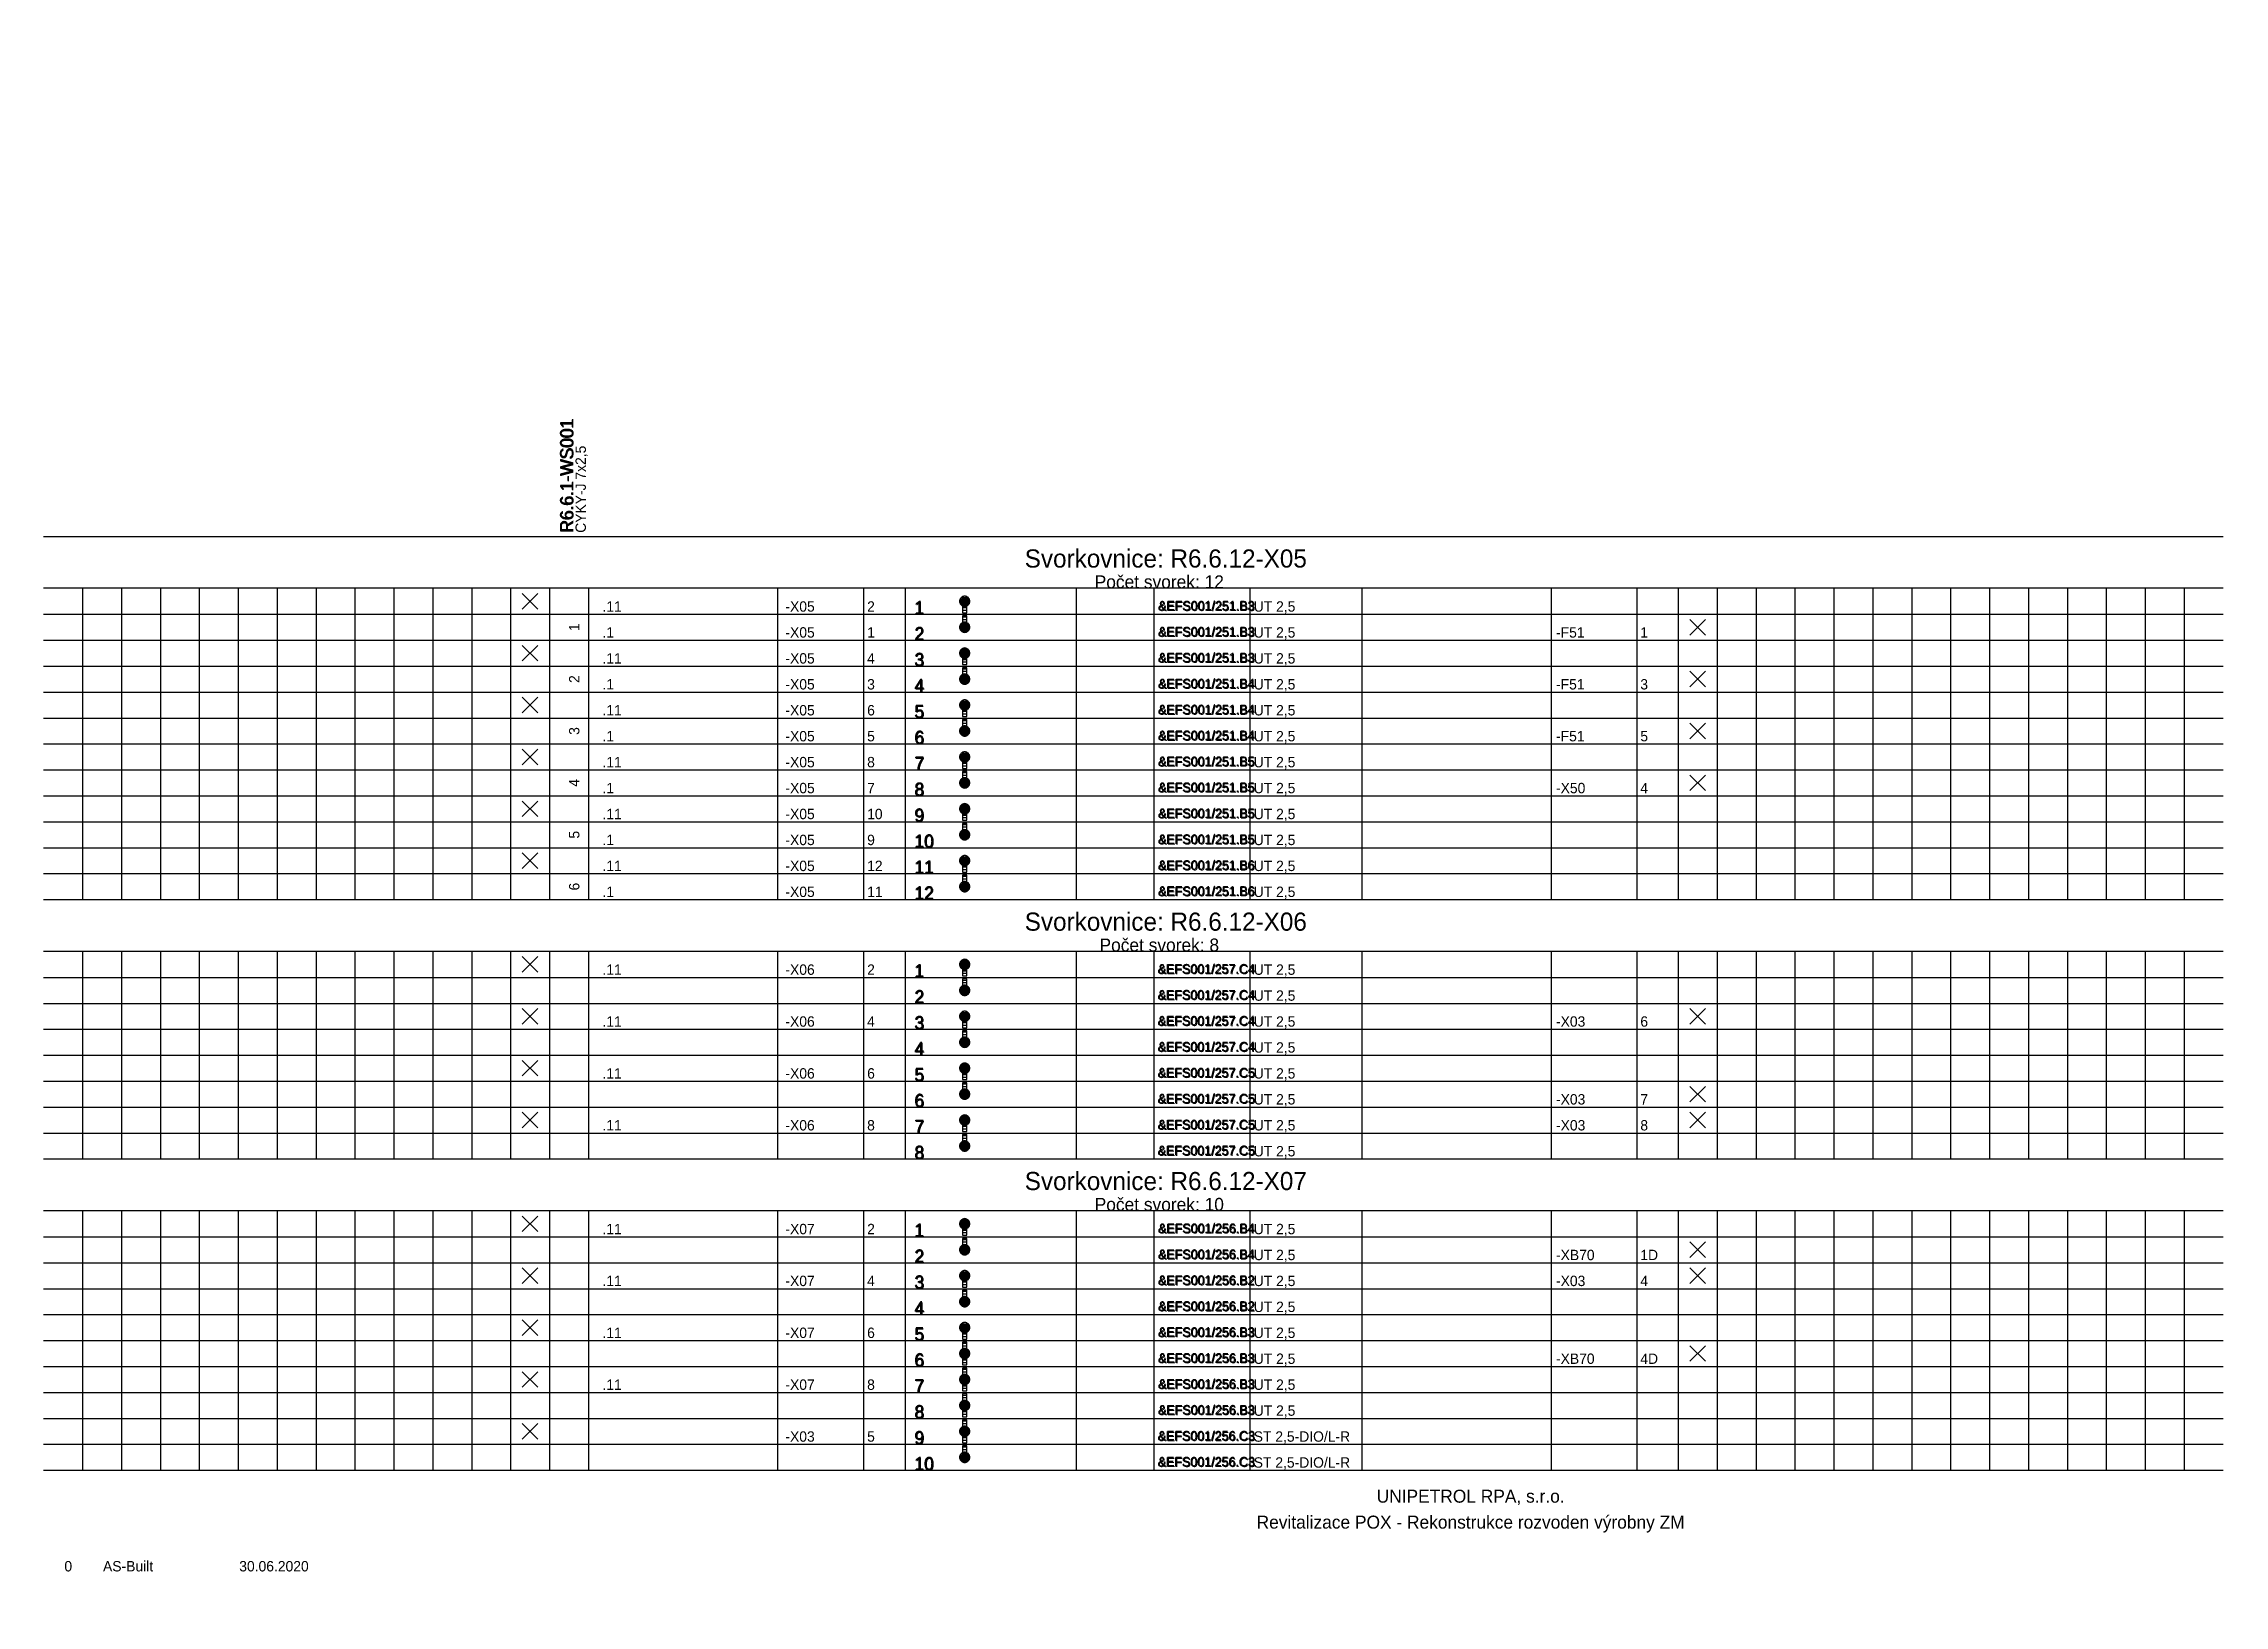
# Model space of a CAD drawing. Extents: x 0 to 420, y -1 to 300.
import ezdxf
from ezdxf.enums import TextEntityAlignment as Align

# ---------------------------------------------------------------- set-up
doc = ezdxf.new("R2010")
doc.units = 0
doc.header["$MEASUREMENT"] = 0
doc.linetypes.add('LTY1', pattern=[0])
for name, color, linetype in [('PEN1', 7, 'LTY1'), ('PEN2', 7, 'LTY1'), ('PEN4', 7, 'LTY1'), ('PEN5', 7, 'LTY1'), ('SYMBOL', 7, 'LTY1')]:
    doc.layers.add(name, color=color, linetype=linetype)
doc.styles.add('NORMSCHRIFT', font='normwin')

# ---------------------------------------------------------------- blocks, each defined once
blk = doc.blocks.new('_SS-BLOK-S')
at = {"layer": 'PEN5', "linetype": 'LTY1'}
for p, q in [((0, -5), (420, -5)), ((420, -15), (0, -15))]:
    blk.add_line(p, q, dxfattribs=at)
at = {"layer": 'PEN1', "style": 'NORMSCHRIFT', "flags": 8}
for tag in ['CODE_1', 'CODE_2', 'CODE_3', 'CODE_4']:
    blk.add_attdef(tag, text='', height=3.5, dxfattribs=at).set_placement((216.25, -11), align=Align.CENTER)
at = {"layer": 'PEN2', "style": 'NORMSCHRIFT', "flags": 8}
blk.add_attdef('CODE_307', text='', height=2.5, dxfattribs=at).set_placement((215, -15), align=Align.CENTER)
at = {"layer": 'PEN4', "style": 'NORMSCHRIFT', "flags": 9}
for tag in ['CODE_558', 'CODE_91']:
    blk.add_attdef(tag, (0, 0), '', height=3.5, dxfattribs=at)
blk = doc.blocks.new('_SS-VETA-S')
at = {"layer": 'PEN1', "linetype": 'LTY1'}
for p, q in [((7.5, 5), (7.5, 0)), ((15, 5), (15, 0)), ((22.5, 5), (22.5, 0)), ((30, 5), (30, 0)), ((37.5, 5), (37.5, 0)), ((45, 5), (45, 0)), ((52.5, 5), (52.5, 0)), ((60, 5), (60, 0)), ((67.5, 5), (67.5, 0)), ((75, 5), (75, 0)), ((82.5, 5), (82.5, 0)), ((90, 5), (90, 0)), ((97.5, 5), (97.5, 0)), ((141.5, 0), (141.5, 5)), ((158, 5), (158, 0)), ((199, 5), (199, 0)), ((214, 0), (214, 5)), ((232.5, 0), (232.5, 5)), ((290.5, 5), (290.5, 0)), ((307, 5), (307, 0)), ((322.5, 5), (322.5, 0)), ((330, 5), (330, 0)), ((337.5, 5), (337.5, 0)), ((345, 5), (345, 0)), ((352.5, 5), (352.5, 0)), ((360, 5), (360, 0)), ((367.5, 5), (367.5, 0)), ((375, 5), (375, 0)), ((382.5, 5), (382.5, 0)), ((390, 5), (390, 0)), ((390, 5), (390, 0)), ((397.5, 5), (397.5, 0)), ((405, 5), (405, 0)), ((412.5, 5), (412.5, 0)), ((0, 0), (420, 0))]:
    blk.add_line(p, q, dxfattribs=at)
at = {"layer": 'PEN5', "linetype": 'LTY1'}
for p, q in [((105, 5), (105, 0)), ((166, 5), (166, 0)), ((254, 5), (254, 0)), ((315, 5), (315, 0))]:
    blk.add_line(p, q, dxfattribs=at)
at = {"layer": 'PEN2', "style": 'NORMSCHRIFT', "flags": 8}
blk.add_attdef('CODE_21', (167.95, -0.1), '', height=2.5, dxfattribs=at)
at = {"layer": 'PEN4', "style": 'NORMSCHRIFT'}
for tag, p, height, flags in [('CODE_63', (0, 0), 3.5, 9), ('CODE_91', (0, 0), 3.5, 9), ('CODE_781', (0, 0), 3.5, 9), ('CODE_782', (0, 0), 3.5, 9), ('CODE_10003', (107.7, 0.5), 2, 8), ('CODE_10001', (107.7, 0.5), 2, 8), ('CODE_10002', (107.7, 0.5), 2, 8), ('CODE_10004', (142.95, 0.5), 2, 8), ('CODE_10021', (158.7, 0.5), 2, 8), ('CODE_41', (233.2, 0.5), 2, 8), ('CODE_11003', (255.95, 0.5), 2, 8), ('CODE_11001', (255.95, 0.5), 2, 8), ('CODE_11002', (255.95, 0.5), 2, 8), ('CODE_11004', (291.45, 0.5), 2, 8), ('CODE_11021', (307.7, 0.5), 2, 8)]:
    blk.add_attdef(tag, p, '', height=height, dxfattribs=dict(at, flags=flags))
at = {"layer": 'PEN4', "style": 'NORMSCHRIFT', "flags": 8}
blk.add_attdef('CODE_45', text='', height=2, dxfattribs=at).set_placement((198.1, 0.4), align=Align.RIGHT)
blk.add_attdef('CODE_10', text='', height=1.8, dxfattribs=at).set_placement((224.2, 0.6), align=Align.CENTER)
blk = doc.blocks.new('_SS-MUST3-S')
at = {"layer": 'PEN1', "linetype": 'LTY1'}
for p, q in [((-0.975, 0.075), (-1, 0)), ((-1, 0), (-0.975, -0.075)), ((-1, 0), (1, 0)), ((-0.95, 0.25), (-0.975, 0.15)), ((-0.975, 0.15), (-0.975, 0.075)), ((-0.925, 0.325), (-0.95, 0.25)), ((-0.95, 0.25), (0.95, 0.25)), ((-0.9, 0.4), (-0.925, 0.325)), ((-0.85, 0.5), (-0.9, 0.4)), ((-0.8, 0.55), (-0.85, 0.5)), ((-0.85, 0.5), (0.85, 0.5)), ((-0.75, 0.625), (-0.8, 0.55)), ((-0.7, 0.7), (-0.75, 0.625)), ((-0.625, 0.75), (-0.7, 0.7)), ((-0.55, 0.8), (-0.625, 0.75)), ((-0.625, 0.75), (0.625, 0.75)), ((-0.5, 0.85), (-0.55, 0.8)), ((-0.4, 0.9), (-0.5, 0.85)), ((-0.325, 0.925), (-0.4, 0.9)), ((-0.4, 0), (-0.4, -2.2)), ((0.4, 0), (-0.4, 0)), ((-0.25, 0.95), (-0.325, 0.925)), ((-0.15, 0.975), (-0.25, 0.95)), ((-0.075, 0.975), (-0.15, 0.975)), ((0, 1), (-0.075, 0.975)), ((0.075, 0.975), (0, 1)), ((0.15, 0.975), (0.075, 0.975)), ((0.25, 0.95), (0.15, 0.975)), ((0.325, 0.925), (0.25, 0.95)), ((0.4, 0.9), (0.325, 0.925)), ((0.5, 0.85), (0.4, 0.9)), ((0.4, -2.2), (0.4, 0)), ((0.55, 0.8), (0.5, 0.85)), ((0.625, 0.75), (0.55, 0.8)), ((0.7, 0.7), (0.625, 0.75)), ((0.75, 0.625), (0.7, 0.7)), ((0.8, 0.55), (0.75, 0.625)), ((0.85, 0.5), (0.8, 0.55)), ((0.9, 0.4), (0.85, 0.5)), ((0.925, 0.325), (0.9, 0.4)), ((0.95, 0.25), (0.925, 0.325)), ((0.975, 0.15), (0.95, 0.25)), ((0.975, 0.075), (0.975, 0.15)), ((1, 0), (0.975, 0.075)), ((0.975, -0.075), (1, 0)), ((-0.975, -0.075), (-0.975, -0.15)), ((-0.975, -0.15), (-0.95, -0.25)), ((-0.95, -0.25), (-0.925, -0.325)), ((-0.95, -0.25), (0.95, -0.25)), ((-0.925, -0.325), (-0.9, -0.4)), ((-0.9, -0.4), (-0.85, -0.5)), ((-0.85, -0.5), (-0.8, -0.55)), ((-0.85, -0.5), (0.85, -0.5)), ((-0.8, -0.55), (-0.75, -0.625)), ((-0.75, -0.625), (-0.7, -0.7)), ((-0.7, -0.7), (-0.625, -0.75)), ((-0.625, -0.75), (-0.55, -0.8)), ((-0.625, -0.75), (0.625, -0.75)), ((-0.55, -0.8), (-0.5, -0.85)), ((-0.5, -0.85), (-0.4, -0.9)), ((-0.4, -0.2), (0.4, -0.2)), ((-0.4, -0.7), (0.4, -0.7)), ((-0.4, -0.9), (-0.325, -0.925)), ((-0.4, -1.2), (0.4, -1.2)), ((-0.4, -1.7), (0.4, -1.7)), ((-0.4, -2.2), (0.4, -2.2)), ((-0.4, -2.2), (0.4, -2.2)), ((-0.325, -0.925), (-0.25, -0.95)), ((-0.25, -0.95), (-0.15, -0.975)), ((-0.15, -0.975), (-0.075, -0.975)), ((-0.075, -0.975), (0, -1)), ((0, -1), (0.075, -0.975)), ((0.075, -0.975), (0.15, -0.975)), ((0.15, -0.975), (0.25, -0.95)), ((0.25, -0.95), (0.325, -0.925)), ((0.325, -0.925), (0.4, -0.9)), ((0.4, -0.9), (0.5, -0.85)), ((0.5, -0.85), (0.55, -0.8)), ((0.55, -0.8), (0.625, -0.75)), ((0.625, -0.75), (0.7, -0.7)), ((0.7, -0.7), (0.75, -0.625)), ((0.75, -0.625), (0.8, -0.55)), ((0.8, -0.55), (0.85, -0.5)), ((0.85, -0.5), (0.9, -0.4)), ((0.9, -0.4), (0.925, -0.325)), ((0.925, -0.325), (0.95, -0.25)), ((0.95, -0.25), (0.975, -0.15)), ((0.975, -0.15), (0.975, -0.075))]:
    blk.add_line(p, q, dxfattribs=at)
blk = doc.blocks.new('_SS-MUST1-S')
at = {"layer": 'PEN1', "linetype": 'LTY1'}
for p, q in [((-0.975, 0.075), (-1, 0)), ((-1, 0), (-0.975, -0.075)), ((-1, 0), (1, 0)), ((-0.95, 0.25), (-0.975, 0.15)), ((-0.975, 0.15), (-0.975, 0.075)), ((-0.925, 0.325), (-0.95, 0.25)), ((-0.95, 0.25), (0.95, 0.25)), ((-0.9, 0.4), (-0.925, 0.325)), ((-0.85, 0.5), (-0.9, 0.4)), ((-0.8, 0.55), (-0.85, 0.5)), ((-0.85, 0.5), (0.85, 0.5)), ((-0.75, 0.625), (-0.8, 0.55)), ((-0.7, 0.7), (-0.75, 0.625)), ((-0.625, 0.75), (-0.7, 0.7)), ((-0.55, 0.8), (-0.625, 0.75)), ((-0.625, 0.75), (0.625, 0.75)), ((-0.5, 0.85), (-0.55, 0.8)), ((-0.4, 0.9), (-0.5, 0.85)), ((-0.4, 2.2), (-0.4, 0)), ((0.4, 2.2), (-0.4, 2.2)), ((-0.4, 2), (0.4, 2)), ((-0.4, 1.5), (0.4, 1.5)), ((-0.4, 1), (0.4, 1)), ((-0.325, 0.925), (-0.4, 0.9)), ((-0.4, 0.5), (0.4, 0.5)), ((-0.4, 0), (0.4, 0)), ((-0.4, 0), (0.4, 0)), ((-0.25, 0.95), (-0.325, 0.925)), ((-0.15, 0.975), (-0.25, 0.95)), ((-0.075, 0.975), (-0.15, 0.975)), ((0, 1), (-0.075, 0.975)), ((0.075, 0.975), (0, 1)), ((0.15, 0.975), (0.075, 0.975)), ((0.25, 0.95), (0.15, 0.975)), ((0.325, 0.925), (0.25, 0.95)), ((0.4, 0.9), (0.325, 0.925)), ((0.4, 0), (0.4, 2.2)), ((0.5, 0.85), (0.4, 0.9)), ((0.55, 0.8), (0.5, 0.85)), ((0.625, 0.75), (0.55, 0.8)), ((0.7, 0.7), (0.625, 0.75)), ((0.75, 0.625), (0.7, 0.7)), ((0.8, 0.55), (0.75, 0.625)), ((0.85, 0.5), (0.8, 0.55)), ((0.9, 0.4), (0.85, 0.5)), ((0.925, 0.325), (0.9, 0.4)), ((0.95, 0.25), (0.925, 0.325)), ((0.975, 0.15), (0.95, 0.25)), ((0.975, 0.075), (0.975, 0.15)), ((1, 0), (0.975, 0.075)), ((0.975, -0.075), (1, 0)), ((-0.975, -0.075), (-0.975, -0.15)), ((-0.975, -0.15), (-0.95, -0.25)), ((-0.95, -0.25), (-0.925, -0.325)), ((-0.95, -0.25), (0.95, -0.25)), ((-0.925, -0.325), (-0.9, -0.4)), ((-0.9, -0.4), (-0.85, -0.5)), ((-0.85, -0.5), (-0.8, -0.55)), ((-0.85, -0.5), (0.85, -0.5)), ((-0.8, -0.55), (-0.75, -0.625)), ((-0.75, -0.625), (-0.7, -0.7)), ((-0.7, -0.7), (-0.625, -0.75)), ((-0.625, -0.75), (-0.55, -0.8)), ((-0.625, -0.75), (0.625, -0.75)), ((-0.55, -0.8), (-0.5, -0.85)), ((-0.5, -0.85), (-0.4, -0.9)), ((-0.4, -0.9), (-0.325, -0.925)), ((-0.325, -0.925), (-0.25, -0.95)), ((-0.25, -0.95), (-0.15, -0.975)), ((-0.15, -0.975), (-0.075, -0.975)), ((-0.075, -0.975), (0, -1)), ((0, -1), (0.075, -0.975)), ((0.075, -0.975), (0.15, -0.975)), ((0.15, -0.975), (0.25, -0.95)), ((0.25, -0.95), (0.325, -0.925)), ((0.325, -0.925), (0.4, -0.9)), ((0.4, -0.9), (0.5, -0.85)), ((0.5, -0.85), (0.55, -0.8)), ((0.55, -0.8), (0.625, -0.75)), ((0.625, -0.75), (0.7, -0.7)), ((0.7, -0.7), (0.75, -0.625)), ((0.75, -0.625), (0.8, -0.55)), ((0.8, -0.55), (0.85, -0.5)), ((0.85, -0.5), (0.9, -0.4)), ((0.9, -0.4), (0.925, -0.325)), ((0.925, -0.325), (0.95, -0.25)), ((0.95, -0.25), (0.975, -0.15)), ((0.975, -0.15), (0.975, -0.075))]:
    blk.add_line(p, q, dxfattribs=at)
blk = doc.blocks.new('_SS-NEOZN-S')
at = {"layer": 'PEN2', "linetype": 'LTY1'}
for p, q in [((-4, 1), (-1, 4)), ((-4, 4), (-1, 1))]:
    blk.add_line(p, q, dxfattribs=at)
blk = doc.blocks.new('_SS-OZN-S')
at = {"layer": 'PEN4', "style": 'NORMSCHRIFT', "flags": 8}
blk.add_attdef('CODE_362', text='', height=2, rotation=90, dxfattribs=at).set_placement((-0.5, 2.5), align=Align.CENTER)
blk = doc.blocks.new('_SS-KAB-S')
at = {"layer": 'PEN2', "style": 'NORMSCHRIFT', "flags": 8}
blk.add_attdef('CODE_365', (-2.9, -9.35), '', height=2.5, rotation=90, dxfattribs=at)
at = {"layer": 'PEN4', "style": 'NORMSCHRIFT', "flags": 8}
blk.add_attdef('CODE_1003', (-0.5, -9.3), '', height=2, rotation=90, dxfattribs=at)
at = {"layer": 'PEN4', "style": 'NORMSCHRIFT', "flags": 9}
for tag in ['CODE_367', 'CODE_372', 'CODE_373']:
    blk.add_attdef(tag, (0, 0), '', height=3.5, dxfattribs=at)
blk = doc.blocks.new('_9-REV')
at = {"layer": 'PEN4', "style": 'NORMSCHRIFT', "flags": 8}
blk.add_attdef('CODE_12778', text='', height=2, dxfattribs=at).set_placement((-0.25, 0.5), align=Align.CENTER)
at = {"layer": 'PEN4', "style": 'NORMSCHRIFT'}
for tag, p, height, flags in [('CODE_5902', (0, 0), 3.5, 9), ('CODE_12783', (6.45, 0.5), 2, 8), ('CODE_12782', (32.7, 0.5), 2, 8)]:
    blk.add_attdef(tag, p, '', height=height, dxfattribs=dict(at, flags=flags))

msp = doc.modelspace()

# ---------------------------------------------------------------- block references
at = {"layer": 'SYMBOL'}
for name, p, values in [('_SS-KAB-S', (105, 215), {'CODE_365': 'R6.6.1-WS001', 'CODE_1003': 'CYKY-J 7x2,5'}), ('_SS-VETA-S', (0, 190), {'CODE_21': '1', 'CODE_10': '&EFS001/251.B3', 'CODE_10004': '-X05', 'CODE_10021': '2', 'CODE_41': 'UT 2,5'}), ('_SS-VETA-S', (0, 185), {'CODE_21': '2', 'CODE_10': '&EFS001/251.B3', 'CODE_10004': '-X05', 'CODE_10021': '1', 'CODE_11004': '-F51', 'CODE_11021': '1', 'CODE_41': 'UT 2,5'}), ('_SS-VETA-S', (0, 180), {'CODE_21': '3', 'CODE_10': '&EFS001/251.B3', 'CODE_10004': '-X05', 'CODE_10021': '4', 'CODE_41': 'UT 2,5'}), ('_SS-OZN-S', (103.75, 185), {'CODE_362': '1'}), ('_SS-VETA-S', (0, 175), {'CODE_21': '4', 'CODE_10': '&EFS001/251.B4', 'CODE_10004': '-X05', 'CODE_10021': '3', 'CODE_11004': '-F51', 'CODE_11021': '3', 'CODE_41': 'UT 2,5'}), ('_SS-OZN-S', (103.75, 175), {'CODE_362': '2'}), ('_SS-VETA-S', (0, 170), {'CODE_21': '5', 'CODE_10': '&EFS001/251.B4', 'CODE_10004': '-X05', 'CODE_10021': '6', 'CODE_41': 'UT 2,5'}), ('_SS-VETA-S', (0, 165), {'CODE_21': '6', 'CODE_10': '&EFS001/251.B4', 'CODE_10004': '-X05', 'CODE_10021': '5', 'CODE_11004': '-F51', 'CODE_11021': '5', 'CODE_41': 'UT 2,5'}), ('_SS-OZN-S', (103.75, 165), {'CODE_362': '3'}), ('_SS-VETA-S', (0, 160), {'CODE_21': '7', 'CODE_10': '&EFS001/251.B5', 'CODE_10004': '-X05', 'CODE_10021': '8', 'CODE_41': 'UT 2,5'}), ('_SS-VETA-S', (0, 155), {'CODE_21': '8', 'CODE_10': '&EFS001/251.B5', 'CODE_10004': '-X05', 'CODE_10021': '7', 'CODE_11004': '-X50', 'CODE_11021': '4', 'CODE_41': 'UT 2,5'}), ('_SS-OZN-S', (103.75, 155), {'CODE_362': '4'}), ('_SS-VETA-S', (0, 150), {'CODE_21': '9', 'CODE_10': '&EFS001/251.B5', 'CODE_10004': '-X05', 'CODE_10021': '10', 'CODE_41': 'UT 2,5'}), ('_SS-VETA-S', (0, 145), {'CODE_21': '10', 'CODE_10': '&EFS001/251.B5', 'CODE_10004': '-X05', 'CODE_10021': '9', 'CODE_41': 'UT 2,5'}), ('_SS-OZN-S', (103.75, 145), {'CODE_362': '5'}), ('_SS-VETA-S', (0, 140), {'CODE_21': '11', 'CODE_10': '&EFS001/251.B6', 'CODE_10004': '-X05', 'CODE_10021': '12', 'CODE_41': 'UT 2,5'}), ('_SS-VETA-S', (0, 135), {'CODE_21': '12', 'CODE_10': '&EFS001/251.B6', 'CODE_10004': '-X05', 'CODE_10021': '11', 'CODE_41': 'UT 2,5'}), ('_SS-OZN-S', (103.75, 135), {'CODE_362': '6'}), ('_SS-VETA-S', (0, 120), {'CODE_21': '1', 'CODE_10': '&EFS001/257.C4', 'CODE_10004': '-X06', 'CODE_10021': '2', 'CODE_41': 'UT 2,5'}), ('_SS-VETA-S', (0, 115), {'CODE_21': '2', 'CODE_10': '&EFS001/257.C4', 'CODE_41': 'UT 2,5'}), ('_SS-VETA-S', (0, 110), {'CODE_21': '3', 'CODE_10': '&EFS001/257.C4', 'CODE_10004': '-X06', 'CODE_10021': '4', 'CODE_11004': '-X03', 'CODE_11021': '6', 'CODE_41': 'UT 2,5'}), ('_SS-VETA-S', (0, 105), {'CODE_21': '4', 'CODE_10': '&EFS001/257.C4', 'CODE_41': 'UT 2,5'}), ('_SS-VETA-S', (0, 100), {'CODE_21': '5', 'CODE_10': '&EFS001/257.C5', 'CODE_10004': '-X06', 'CODE_10021': '6', 'CODE_41': 'UT 2,5'}), ('_SS-VETA-S', (0, 95), {'CODE_21': '6', 'CODE_10': '&EFS001/257.C5', 'CODE_11004': '-X03', 'CODE_11021': '7', 'CODE_41': 'UT 2,5'}), ('_SS-VETA-S', (0, 90), {'CODE_21': '7', 'CODE_10': '&EFS001/257.C5', 'CODE_10004': '-X06', 'CODE_10021': '8', 'CODE_11004': '-X03', 'CODE_11021': '8', 'CODE_41': 'UT 2,5'}), ('_SS-VETA-S', (0, 85), {'CODE_21': '8', 'CODE_10': '&EFS001/257.C5', 'CODE_41': 'UT 2,5'}), ('_SS-VETA-S', (0, 70), {'CODE_21': '1', 'CODE_10': '&EFS001/256.B4', 'CODE_10004': '-X07', 'CODE_10021': '2', 'CODE_41': 'UT 2,5'}), ('_SS-VETA-S', (0, 65), {'CODE_21': '2', 'CODE_10': '&EFS001/256.B4', 'CODE_11004': '-XB70', 'CODE_11021': '1D', 'CODE_41': 'UT 2,5'}), ('_SS-VETA-S', (0, 60), {'CODE_21': '3', 'CODE_10': '&EFS001/256.B2', 'CODE_10004': '-X07', 'CODE_10021': '4', 'CODE_11004': '-X03', 'CODE_11021': '4', 'CODE_41': 'UT 2,5'}), ('_SS-VETA-S', (0, 55), {'CODE_21': '4', 'CODE_10': '&EFS001/256.B2', 'CODE_41': 'UT 2,5'}), ('_SS-VETA-S', (0, 50), {'CODE_21': '5', 'CODE_10': '&EFS001/256.B3', 'CODE_10004': '-X07', 'CODE_10021': '6', 'CODE_41': 'UT 2,5'}), ('_SS-VETA-S', (0, 45), {'CODE_21': '6', 'CODE_10': '&EFS001/256.B3', 'CODE_11004': '-XB70', 'CODE_11021': '4D', 'CODE_41': 'UT 2,5'}), ('_SS-VETA-S', (0, 40), {'CODE_21': '7', 'CODE_10': '&EFS001/256.B3', 'CODE_10004': '-X07', 'CODE_10021': '8', 'CODE_41': 'UT 2,5'}), ('_SS-VETA-S', (0, 35), {'CODE_21': '8', 'CODE_10': '&EFS001/256.B3', 'CODE_41': 'UT 2,5'}), ('_SS-VETA-S', (0, 30), {'CODE_21': '9', 'CODE_10': '&EFS001/256.C3', 'CODE_10004': '-X03', 'CODE_10021': '5', 'CODE_41': 'ST 2,5-DIO/L-R'}), ('_SS-VETA-S', (0, 25), {'CODE_21': '10', 'CODE_10': '&EFS001/256.C3', 'CODE_41': 'ST 2,5-DIO/L-R'}), ('_9-REV', (5, 5), {'CODE_12778': '0', 'CODE_12783': 'AS-Built', 'CODE_12782': '30.06.2020'})]:
    msp.add_blockref(name, p, dxfattribs=at).add_auto_attribs(values)
for name, p in [('_SS-BLOK-S', (0, 210)), ('_SS-NEOZN-S', (96.25, 190)), ('_SS-MUST3-S', (177.5, 192.5)), ('_SS-MUST1-S', (177.5, 187.5)), ('_SS-NEOZN-S', (321.25, 185)), ('_SS-NEOZN-S', (96.25, 180)), ('_SS-MUST3-S', (177.5, 182.5)), ('_SS-MUST1-S', (177.5, 177.5)), ('_SS-NEOZN-S', (321.25, 175)), ('_SS-NEOZN-S', (96.25, 170)), ('_SS-MUST3-S', (177.5, 172.5)), ('_SS-MUST1-S', (177.5, 167.5)), ('_SS-NEOZN-S', (321.25, 165)), ('_SS-NEOZN-S', (96.25, 160)), ('_SS-MUST3-S', (177.5, 162.5)), ('_SS-MUST1-S', (177.5, 157.5)), ('_SS-NEOZN-S', (321.25, 155)), ('_SS-NEOZN-S', (96.25, 150)), ('_SS-MUST3-S', (177.5, 152.5)), ('_SS-MUST1-S', (177.5, 147.5)), ('_SS-NEOZN-S', (96.25, 140)), ('_SS-MUST3-S', (177.5, 142.5)), ('_SS-MUST1-S', (177.5, 137.5)), ('_SS-BLOK-S', (0, 140)), ('_SS-NEOZN-S', (96.25, 120)), ('_SS-MUST3-S', (177.5, 122.5)), ('_SS-MUST1-S', (177.5, 117.5)), ('_SS-NEOZN-S', (96.25, 110)), ('_SS-MUST3-S', (177.5, 112.5)), ('_SS-NEOZN-S', (321.25, 110)), ('_SS-MUST1-S', (177.5, 107.5)), ('_SS-NEOZN-S', (96.25, 100)), ('_SS-MUST3-S', (177.5, 102.5)), ('_SS-MUST1-S', (177.5, 97.5)), ('_SS-NEOZN-S', (321.25, 95)), ('_SS-NEOZN-S', (96.25, 90)), ('_SS-MUST3-S', (177.5, 92.5)), ('_SS-NEOZN-S', (321.25, 90)), ('_SS-MUST1-S', (177.5, 87.5)), ('_SS-BLOK-S', (0, 90)), ('_SS-NEOZN-S', (96.25, 70)), ('_SS-MUST3-S', (177.5, 72.5)), ('_SS-MUST1-S', (177.5, 67.5)), ('_SS-NEOZN-S', (321.25, 65)), ('_SS-NEOZN-S', (96.25, 60)), ('_SS-MUST3-S', (177.5, 62.5)), ('_SS-NEOZN-S', (321.25, 60)), ('_SS-MUST1-S', (177.5, 57.5)), ('_SS-NEOZN-S', (96.25, 50)), ('_SS-MUST3-S', (177.5, 52.5)), ('_SS-MUST1-S', (177.5, 47.5)), ('_SS-MUST3-S', (177.5, 47.5)), ('_SS-NEOZN-S', (321.25, 45)), ('_SS-NEOZN-S', (96.25, 40)), ('_SS-MUST1-S', (177.5, 42.5)), ('_SS-MUST3-S', (177.5, 42.5)), ('_SS-MUST1-S', (177.5, 37.5)), ('_SS-MUST3-S', (177.5, 37.5)), ('_SS-NEOZN-S', (96.25, 30)), ('_SS-MUST1-S', (177.5, 32.5)), ('_SS-MUST3-S', (177.5, 32.5)), ('_SS-MUST1-S', (177.5, 27.5))]:
    msp.add_blockref(name, p, dxfattribs=at)

# ---------------------------------------------------------------- texts
at = {"layer": 'PEN1', "style": 'NORMSCHRIFT'}
for s, p in [('Svorkovnice: R6.6.12-X05', (216.25, 199)), ('Svorkovnice: R6.6.12-X06', (216.25, 129)), ('Svorkovnice: R6.6.12-X07', (216.25, 79))]:
    msp.add_text(s, height=3.5, dxfattribs=at).set_placement(p, align=Align.CENTER)
at = {"layer": 'PEN2', "style": 'NORMSCHRIFT'}
for p in [(102, 205.75), (102.1, 205.85)]:
    msp.add_text('R6.6.1-WS001', height=2.5, rotation=90, dxfattribs=at).set_placement(p)
for s, p in [('Počet svorek: 12', (215, 195)), ('Počet svorek: 8', (215, 125)), ('Počet svorek: 10', (215, 75)), ('UNIPETROL RPA, s.r.o.', (275, 18.75)), ('Revitalizace POX - Rekonstrukce rozvoden výrobny ZM', (275, 13.75))]:
    msp.add_text(s, height=2.5, dxfattribs=at).set_placement(p, align=Align.CENTER)
for s, p in [('1', (167.75, 190)), ('1', (167.85, 190.1)), ('2', (167.75, 185)), ('2', (167.85, 185.1)), ('3', (167.75, 180)), ('3', (167.85, 180.1)), ('4', (167.75, 175)), ('4', (167.85, 175.1)), ('5', (167.75, 170)), ('5', (167.85, 170.1)), ('6', (167.75, 165)), ('6', (167.85, 165.1)), ('7', (167.75, 160)), ('7', (167.85, 160.1)), ('8', (167.75, 155)), ('8', (167.85, 155.1)), ('9', (167.75, 150)), ('9', (167.85, 150.1)), ('10', (167.75, 145)), ('10', (167.85, 145.1)), ('11', (167.75, 140)), ('11', (167.85, 140.1)), ('12', (167.75, 135)), ('12', (167.85, 135.1)), ('1', (167.75, 120)), ('1', (167.85, 120.1)), ('2', (167.75, 115)), ('2', (167.85, 115.1)), ('3', (167.75, 110)), ('3', (167.85, 110.1)), ('4', (167.75, 105)), ('4', (167.85, 105.1)), ('5', (167.75, 100)), ('5', (167.85, 100.1)), ('6', (167.75, 95)), ('6', (167.85, 95.1)), ('7', (167.75, 90)), ('7', (167.85, 90.1)), ('8', (167.75, 85)), ('8', (167.85, 85.1)), ('1', (167.75, 70)), ('1', (167.85, 70.1)), ('2', (167.75, 65)), ('2', (167.85, 65.1)), ('3', (167.75, 60)), ('3', (167.85, 60.1)), ('4', (167.75, 55)), ('4', (167.85, 55.1)), ('5', (167.75, 50)), ('5', (167.85, 50.1)), ('6', (167.75, 45)), ('6', (167.85, 45.1)), ('7', (167.75, 40)), ('7', (167.85, 40.1)), ('8', (167.75, 35)), ('8', (167.85, 35.1)), ('9', (167.75, 30)), ('9', (167.85, 30.1)), ('10', (167.75, 25)), ('10', (167.85, 25.1))]:
    msp.add_text(s, height=2.5, dxfattribs=at).set_placement(p)
at = {"layer": 'PEN4', "style": 'NORMSCHRIFT'}
for s, p in [('.11', (107.7, 190.5)), ('.1', (107.7, 185.5)), ('.11', (107.7, 180.5)), ('.1', (107.7, 175.5)), ('.11', (107.7, 170.5)), ('.1', (107.7, 165.5)), ('.11', (107.7, 160.5)), ('.1', (107.7, 155.5)), ('.11', (107.7, 150.5)), ('.1', (107.7, 145.5)), ('.11', (107.7, 140.5)), ('.1', (107.7, 135.5)), ('.11', (107.7, 120.5)), ('.11', (107.7, 110.5)), ('.11', (107.7, 100.5)), ('.11', (107.7, 90.5)), ('.11', (107.7, 70.5)), ('.11', (107.7, 60.5)), ('.11', (107.7, 50.5)), ('.11', (107.7, 40.5))]:
    msp.add_text(s, height=2, dxfattribs=at).set_placement(p)
for s, p in [('&EFS001/251.B3', (224, 190.7)), ('&EFS001/251.B3', (224.1, 190.8)), ('&EFS001/251.B3', (224, 185.7)), ('&EFS001/251.B3', (224.1, 185.8)), ('&EFS001/251.B3', (224, 180.7)), ('&EFS001/251.B3', (224.1, 180.8)), ('&EFS001/251.B4', (224, 175.7)), ('&EFS001/251.B4', (224.1, 175.8)), ('&EFS001/251.B4', (224, 170.7)), ('&EFS001/251.B4', (224.1, 170.8)), ('&EFS001/251.B4', (224, 165.7)), ('&EFS001/251.B4', (224.1, 165.8)), ('&EFS001/251.B5', (224, 160.7)), ('&EFS001/251.B5', (224.1, 160.8)), ('&EFS001/251.B5', (224, 155.7)), ('&EFS001/251.B5', (224.1, 155.8)), ('&EFS001/251.B5', (224, 150.7)), ('&EFS001/251.B5', (224.1, 150.8)), ('&EFS001/251.B5', (224, 145.7)), ('&EFS001/251.B5', (224.1, 145.8)), ('&EFS001/251.B6', (224, 140.7)), ('&EFS001/251.B6', (224.1, 140.8)), ('&EFS001/251.B6', (224, 135.7)), ('&EFS001/251.B6', (224.1, 135.8)), ('&EFS001/257.C4', (224, 120.7)), ('&EFS001/257.C4', (224.1, 120.8)), ('&EFS001/257.C4', (224.1, 115.8)), ('&EFS001/257.C4', (224, 115.7)), ('&EFS001/257.C4', (224, 110.7)), ('&EFS001/257.C4', (224.1, 110.8)), ('&EFS001/257.C4', (224, 105.7)), ('&EFS001/257.C4', (224.1, 105.8)), ('&EFS001/257.C5', (224, 100.7)), ('&EFS001/257.C5', (224.1, 100.8)), ('&EFS001/257.C5', (224, 95.7)), ('&EFS001/257.C5', (224.1, 95.8)), ('&EFS001/257.C5', (224, 90.7)), ('&EFS001/257.C5', (224.1, 90.8)), ('&EFS001/257.C5', (224, 85.7)), ('&EFS001/257.C5', (224.1, 85.8)), ('&EFS001/256.B4', (224, 70.7)), ('&EFS001/256.B4', (224.1, 70.8)), ('&EFS001/256.B4', (224, 65.7)), ('&EFS001/256.B4', (224.1, 65.8)), ('&EFS001/256.B2', (224, 60.7)), ('&EFS001/256.B2', (224.1, 60.8)), ('&EFS001/256.B2', (224, 55.7)), ('&EFS001/256.B2', (224.1, 55.8)), ('&EFS001/256.B3', (224, 50.7)), ('&EFS001/256.B3', (224.1, 50.8)), ('&EFS001/256.B3', (224, 45.7)), ('&EFS001/256.B3', (224.1, 45.8)), ('&EFS001/256.B3', (224, 40.7)), ('&EFS001/256.B3', (224.1, 40.8)), ('&EFS001/256.B3', (224, 35.7)), ('&EFS001/256.B3', (224.1, 35.8)), ('&EFS001/256.C3', (224, 30.7)), ('&EFS001/256.C3', (224.1, 30.8)), ('&EFS001/256.C3', (224, 25.7)), ('&EFS001/256.C3', (224.1, 25.8))]:
    msp.add_text(s, height=1.8, dxfattribs=at).set_placement(p, align=Align.CENTER)

doc.saveas('drawing.dxf')
